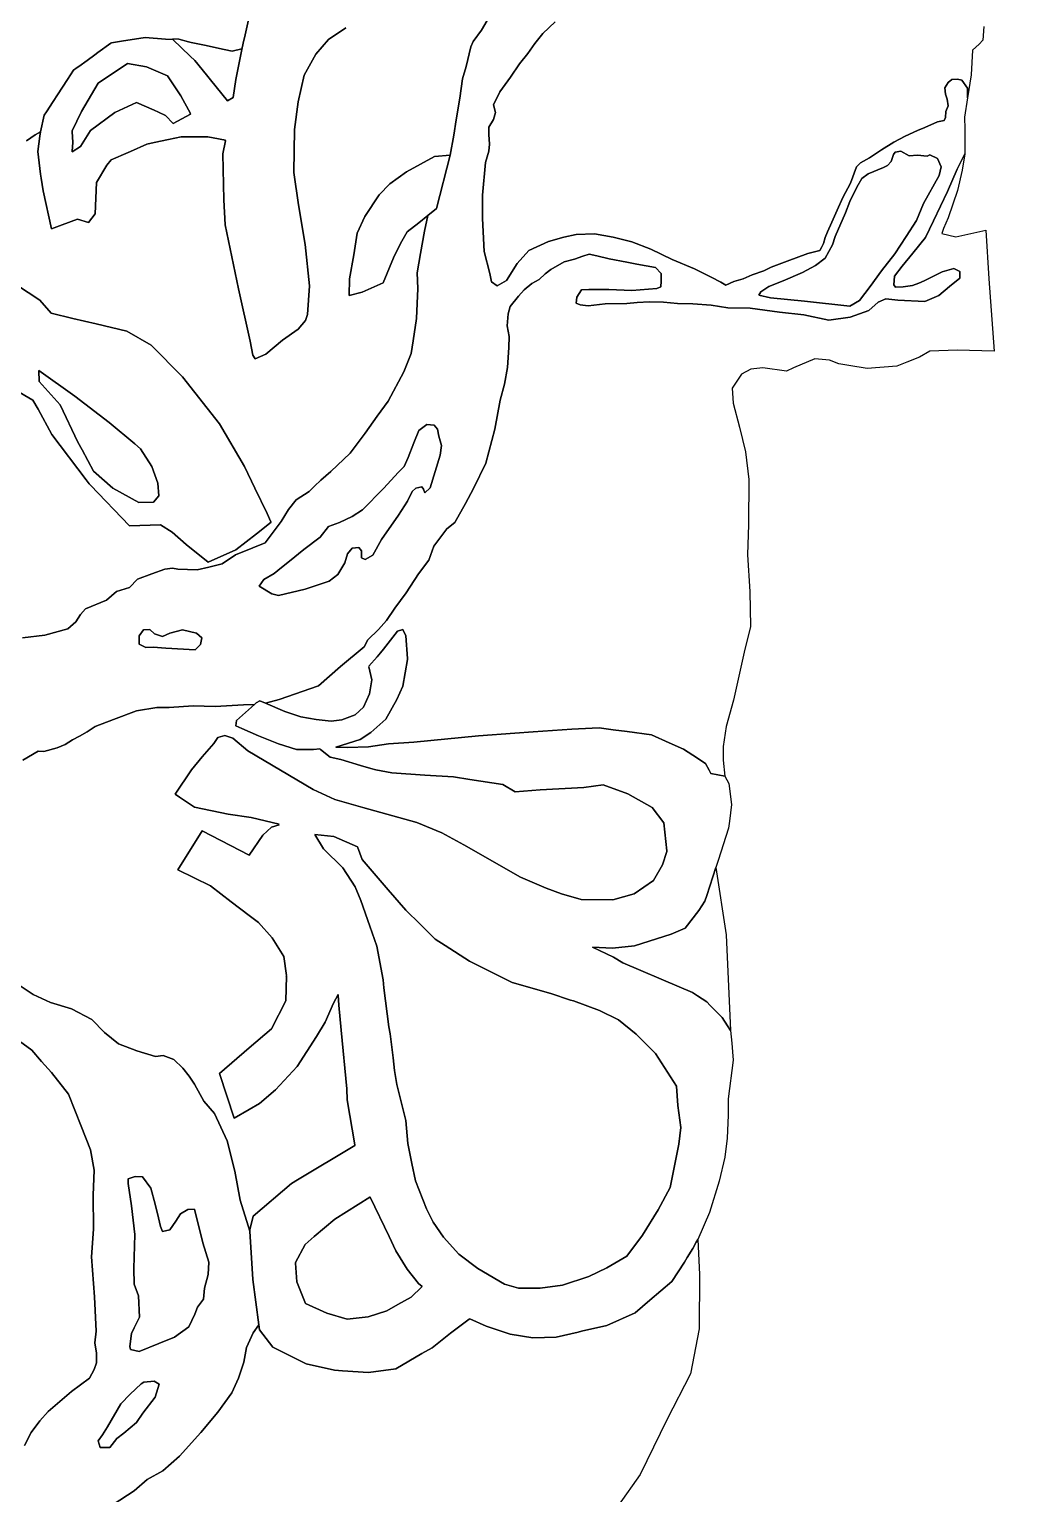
# Model space of a CAD drawing. Header units: inches. Extents: x 288635 to 1232953, y 676945 to 1655780.
# Drawn here: x 517780 to 535530, y 1330054 to 1356307 of the extents above; entities that cross this region are included whole.
import ezdxf

# ---------------------------------------------------------------- set-up
doc = ezdxf.new("R2010")
doc.units = ezdxf.units.IN
doc.header["$MEASUREMENT"] = 0
doc.layers.add('Images', color=7, linetype='Continuous')
picture_1 = doc.add_image_def('image5.jpg', size_in_pixel=(2644, 3704))
picture_2 = doc.add_image_def('image6.jpg', size_in_pixel=(2592, 3907))

msp = doc.modelspace()

# ---------------------------------------------------------------- linework, layer by layer
at = {"color": 1}
for points in [[(521717.6353, 1356532.9324), (521647.4192, 1356206.4272), (521615.4532, 1356057.7853), (521590.6351, 1355942.3812), (521587.7007, 1355941.6854), (521590.6351, 1355955.8621), (521417.2728, 1355914.7567), (521271.3673, 1355945.7063), (520918.5127, 1356020.5543), (520679.4421, 1356071.2662), (520631.4587, 1356081.4445), (520460.4873, 1356127.8814), (520350.5393, 1356135.8771), (520365.9237, 1356121.2774), (520350.5393, 1356122.3962), (520217.8837, 1356132.0432), (519857.0816, 1356158.2816), (519433.2053, 1356094.2726), (519251.1082, 1356066.7744), (519238.7482, 1356057.7853), (519007.5572, 1355889.6464), (518952.3178, 1355849.4723), (518816.4132, 1355750.6326), (518668.355, 1355642.9539), (518636.5963, 1355619.8566), (518574.0858, 1355574.3945), (518464.5325, 1355406.8251), (518464.2628, 1355406.4912), (518285.906, 1355133.8099), (518285.8779, 1355133.7668), (518208.1429, 1355014.9215), (518085.8843, 1354827.7201), (518046.6085, 1354767.5813), (517981.9076, 1354467.0067), (517887.8205, 1354412.7387), (517728.6605, 1354309.9623)], [(523455.0883, 1356332.8767), (523140.1277, 1356124.5963), (522916.6072, 1355860.4358), (522703.2468, 1355484.515), (522596.5666, 1355006.9941), (522535.6065, 1354509.1531), (522520.3664, 1353736.9915), (522601.6466, 1353162.9504), (522723.5668, 1352446.6689), (522799.767, 1351710.0675), (522764.2069, 1351191.9064), (522728.6468, 1351085.2262), (522596.5666, 1350932.8259), (522317.166, 1350734.7055), (522017.4454, 1350485.785), (521829.485, 1350399.4248), (521788.845, 1350465.465), (521739.934, 1350718.7564), (521531.4235, 1351657.0538), (521289.1814, 1352802.602), (521267.2709, 1353251.1605), (521249.411, 1354072.7144), (521295.5509, 1354307.6084), (521292.9933, 1354308.0686), (521295.5509, 1354321.0893), (521073.4253, 1354361.06), (520977.3602, 1354378.3466), (520621.0981, 1354378.3466), (520501.1093, 1354378.3466), (520271.6165, 1354330.0323), (520017.9938, 1354276.6381), (519883.5397, 1354244.9408), (519596.2325, 1354116.4086), (519554.2461, 1354098.0395), (519249.4454, 1353964.6893), (519168.3693, 1353870.5395), (518985.0438, 1353560.7825), (518961.2312, 1352997.2189), (518842.1685, 1352846.4061), (518643.7306, 1352901.9687), (518640.8981, 1352900.9125), (518367.902, 1352799.1173), (518175.4171, 1352727.3433), (518027.2367, 1353411.7957), (517992.6287, 1353638.9886), (517981.7606, 1353710.335), (517930.2726, 1354117.0898), (517970.4145, 1354389.1206), (517981.9076, 1354467.0067), (518046.6085, 1354767.5813), (518085.8843, 1354827.7201), (518208.1429, 1355014.9215), (518285.8779, 1355133.7668), (518285.906, 1355133.8099), (518464.2628, 1355406.4912), (518464.5325, 1355406.8251), (518574.0858, 1355574.3945), (518636.5963, 1355619.8566), (518668.355, 1355642.9539), (518816.4132, 1355750.6326), (518952.3178, 1355849.4723), (519007.5572, 1355889.6464), (519238.7482, 1356057.7853), (519251.1082, 1356066.7744), (519433.2053, 1356094.2726), (519857.0816, 1356158.2816), (520217.8837, 1356132.0432), (520350.5393, 1356122.3962), (520665.2356, 1355823.751), (520747.1723, 1355745.9935), (520956.4849, 1355488.5955), (521028.8101, 1355399.6551), (521334.5485, 1355023.6795), (521433.5497, 1355084.3759), (521479.242, 1355404.2219), (521535.1487, 1355674.3169), (521590.6351, 1355942.3812), (521615.4532, 1356057.7853), (521647.4192, 1356206.4272), (521717.6353, 1356532.9324)], [(525984.0641, 1356461.8688), (525883.0636, 1356288.7604), (525734.8967, 1356085.56), (525690.4466, 1355992.4265), (525612.1298, 1355638.9425), (525542.2796, 1355416.692), (525497.8295, 1355069.558), (525430.0961, 1354682.2072), (525387.7626, 1354411.2733), (525320.4974, 1354050.2152), (525041.0968, 1354024.8151), (524538.1758, 1353750.4946), (524243.5352, 1353537.1342), (524050.4948, 1353339.0138), (523791.4143, 1352952.933), (523654.254, 1352653.2124), (523598.3739, 1352262.0516), (523517.0938, 1351835.3308), (523517.0938, 1351835.3308), (523512.0137, 1351535.6102), (523745.6942, 1351596.5703), (524121.615, 1351759.1306), (524309.5753, 1352211.2515), (524431.4956, 1352465.252), (524553.4158, 1352673.5324), (524758.6096, 1352838.8827), (524923.4197, 1352971.6908), (524864.9802, 1352690.2435), (524793.5426, 1352285.4302), (524730.0424, 1351941.4712), (524740.6258, 1351658.3664), (524716.8132, 1351123.907), (524661.2506, 1350724.3854), (524621.5631, 1350494.1974), (524493.9631, 1350168.7505), (524210.3292, 1349639.5827), (524015.5954, 1349368.6489), (523799.695, 1349068.0816), (523528.7611, 1348708.2476), (523185.8605, 1348382.2802), (523003.8268, 1348225.6466), (522893.7599, 1348115.5797), (522796.393, 1348018.2128), (522563.5592, 1347870.0459), (522423.8589, 1347700.7122), (522292.6253, 1347480.5784), (522008.9914, 1347099.5777), (521788.8577, 1347010.6775), (521475.5904, 1346883.6772), (521234.2899, 1346727.0436), (520997.2227, 1346663.5435), (520785.5557, 1346616.9767), (520439.9033, 1346627.3484), (520346.7698, 1346644.2818), (520207.0695, 1346627.3484), (519974.2357, 1346546.9149), (519720.2352, 1346449.548), (519576.3016, 1346297.1477), (519343.4678, 1346229.4143), (519161.4341, 1346072.7806), (518788.9, 1345920.3803), (518699.9998, 1345814.5468), (518611.0996, 1345683.3132), (518471.3994, 1345556.3129), (518060.7652, 1345446.246), (517658.5977, 1345395.4459)], [(517728.6605, 1354309.9623), (517887.8205, 1354412.7387), (517981.9076, 1354467.0067), (517970.4145, 1354389.1206), (517930.2726, 1354117.0898), (517981.7606, 1353710.335), (517992.6287, 1353638.9886), (518027.2367, 1353411.7957), (518175.4171, 1352727.3433), (518367.902, 1352799.1173), (518640.8981, 1352900.9125), (518643.7306, 1352901.9687), (518842.1685, 1352846.4061), (518961.2312, 1352997.2189), (518985.0438, 1353560.7825), (519168.3693, 1353870.5395), (519249.4454, 1353964.6893), (519554.2461, 1354098.0395), (519596.2325, 1354116.4086), (519883.5397, 1354244.9408), (520017.9938, 1354276.6381), (520271.6165, 1354330.0323), (520501.1093, 1354378.3466), (520621.0981, 1354378.3466), (520977.3602, 1354378.3466), (521073.4253, 1354361.06), (521295.5509, 1354321.0893), (521292.9933, 1354308.0686), (521295.5509, 1354307.6084), (521249.411, 1354072.7144), (521267.2709, 1353251.1605), (521289.1814, 1352802.602), (521531.4235, 1351657.0538), (521739.934, 1350718.7564), (521788.845, 1350465.465), (521829.485, 1350399.4248), (522017.4454, 1350485.785), (522317.166, 1350734.7055), (522596.5666, 1350932.8259), (522728.6468, 1351085.2262), (522764.2069, 1351191.9064), (522799.767, 1351710.0675), (522723.5668, 1352446.6689), (522601.6466, 1353162.9504), (522520.3664, 1353736.9915), (522535.6065, 1354509.1531), (522596.5666, 1355006.9941), (522703.2468, 1355484.515), (522916.6072, 1355860.4358), (523140.1277, 1356124.5963), (523455.0883, 1356332.8767)], [(534887.8276, 1356356.1954), (534866.6608, 1356112.7782), (534803.1607, 1356038.6947), (534686.7438, 1355932.8612), (534660.2854, 1355488.3603), (534592.4198, 1355076.6418), (534592.5999, 1355252.994), (534490.9997, 1355396.9276), (534416.9163, 1355413.861), (534313.1994, 1355409.6276), (534245.4659, 1355354.5942), (534186.1991, 1355255.1106), (534198.8991, 1355142.9271), (534230.6492, 1355054.0269), (534247.5826, 1354935.4933), (534205.2492, 1354836.0098), (534198.8991, 1354725.9429), (534177.7324, 1354670.9095), (534054.9655, 1354645.5094), (533832.7151, 1354546.0259), (533701.4815, 1354490.9925), (533477.1144, 1354393.6256), (533271.7973, 1354283.5587), (533055.8969, 1354148.0918), (532835.7631, 1353999.9248), (532674.8961, 1353911.0246), (532607.1626, 1353839.0578), (532497.0957, 1353551.1906), (532361.6288, 1353290.8401), (532260.0286, 1353064.3563), (532164.7784, 1352850.5725), (532084.3449, 1352679.1222), (532044.1282, 1352573.2886), (532016.6115, 1352465.3384), (531980.628, 1352395.4883), (531950.9947, 1352342.5715), (531735.0942, 1352287.538), (531362.5601, 1352147.8378), (531076.8096, 1352039.8875), (530945.576, 1351976.3874), (530733.9089, 1351906.5373), (530574.7, 1351832.9918), (530405.3663, 1351788.0125), (530265.1368, 1351719.2207), (530175.1783, 1351772.1375), (530000.553, 1351864.7419), (529701.5732, 1352012.9088), (529299.4057, 1352182.2425), (528918.405, 1352367.4512), (528579.7376, 1352494.4514), (528243.7161, 1352581.7641), (527910.3405, 1352642.6184), (527582.2565, 1352626.7434), (527362.6519, 1352579.1183), (527084.8388, 1352502.389), (526735.5881, 1352340.9928), (526521.2752, 1352105.5132), (526330.7748, 1351803.8876), (526164.087, 1351705.9915), (526060.8993, 1351782.7209), (526031.795, 1351930.8878), (525933.899, 1352325.1178), (525902.1489, 1352917.7856), (525904.7948, 1353333.1823), (525955.0657, 1353917.9126), (526013.2742, 1354121.6422), (526026.9973, 1354248.2897), (526014.2972, 1354421.8567), (526018.5306, 1354550.9736), (526098.9641, 1354690.6739), (526134.9475, 1354817.6741), (526098.9641, 1354953.1411), (526213.2643, 1355185.9749), (526401.648, 1355450.5587), (526562.515, 1355687.6259), (526714.9153, 1355873.8929), (526837.6822, 1356051.6933), (526981.6158, 1356229.4936), (527205.9829, 1356443.2774)], [(517123.9007, 1352001.8305), (517970.2544, 1351453.7818), (518168.6923, 1351215.6563), (518556.9834, 1351124.3198), (518976.5633, 1351025.6233), (519525.0034, 1350896.6155), (519963.8247, 1350644.3898), (520527.7566, 1350075.9809), (521186.2902, 1349231.3046), (521637.9104, 1348467.5998), (521823.9823, 1348079.038), (522040.7713, 1347626.3316), (522111.5849, 1347478.4561), (522116.2932, 1347468.6241), (521853.3793, 1347264.8658), (521481.2919, 1346976.4981), (520983.1164, 1346751.784), (520592.2902, 1347071.7483), (520338.2896, 1347293.9987), (520131.9142, 1347420.999), (519576.2881, 1347405.1239), (518875.3748, 1348135.2945), (518851.0388, 1348160.6463), (518798.0806, 1348230.7418), (518184.0648, 1349043.4532), (517936.1126, 1349495.0803), (517845.9097, 1349659.3784), (517528.1338, 1349843.3539)], [(517528.1338, 1349843.3539), (517845.9097, 1349659.3784), (517936.1126, 1349495.0803), (518184.0648, 1349043.4532), (518798.0806, 1348230.7418), (518851.0388, 1348160.6463), (518875.3748, 1348135.2945), (519576.2881, 1347405.1239), (520131.9142, 1347420.999), (520338.2896, 1347293.9987), (520592.2902, 1347071.7483), (520983.1164, 1346751.784), (521481.2919, 1346976.4981), (521853.3793, 1347264.8658), (522116.2932, 1347468.6241), (522111.5849, 1347478.4561), (522040.7713, 1347626.3316), (521823.9823, 1348079.038), (521637.9104, 1348467.5998), (521186.2902, 1349231.3046), (520527.7566, 1350075.9809), (519963.8247, 1350644.3898), (519525.0034, 1350896.6155), (518976.5633, 1351025.6233), (518556.9834, 1351124.3198), (518168.6923, 1351215.6563), (517970.2544, 1351453.7818), (517123.9007, 1352001.8305)], [(517662.8311, 1343206.8082), (517937.9983, 1343367.6752), (518039.5985, 1343359.2085), (518280.899, 1343422.7086), (518420.5993, 1343486.2088), (518551.8329, 1343566.6423), (518678.8331, 1343634.3757), (518814.3, 1343714.8092), (518962.467, 1343807.9428), (519288.4343, 1343934.943), (519703.3018, 1344091.5767), (520063.1359, 1344146.6101), (520287.503, 1344150.8434), (520719.3039, 1344176.2435), (521113.0046, 1344167.7768), (521616.349, 1344198.6802), (521817.5882, 1344204.6966), (521817.5882, 1344204.6966), (521491.5526, 1343914.8872), (521479.1495, 1343819.8232), (521480.8192, 1343819.1401), (521590.9564, 1343774.084), (521885.7201, 1343641.9486), (522246.5514, 1343494.5667), (522566.7258, 1343398.0062), (522871.6537, 1343392.9241), (522987.4058, 1343407.3751), (523001.785, 1343395.6894), (523169.7616, 1343259.177), (523362.802, 1343218.5369), (523713.3227, 1343111.8567), (523898.3822, 1343057.0243), (523987.6432, 1343030.5766), (524274.7803, 1342976.958), (524871.565, 1342934.0564), (525384.646, 1342903.5763), (525674.2066, 1342857.8562), (526268.5678, 1342766.416), (526487.0082, 1342639.4158), (526934.0491, 1342674.9758), (527716.3707, 1342715.6159), (528062.3182, 1342759.3859), (528508.8454, 1342598.7413), (528945.7331, 1342354.9352), (529154.0136, 1342080.6147), (529204.8137, 1341577.6936), (529203.7794, 1341574.4527), (529204.8137, 1341564.2127), (529128.6135, 1341325.4523), (528966.0532, 1341046.0517), (528620.6125, 1340807.2912), (528238.4721, 1340699.9563), (527668.6513, 1340704.2194), (527320.1299, 1340807.2912), (527045.8093, 1340908.8914), (526583.5284, 1341107.0118), (525568.9361, 1341686.3442), (525171.2856, 1341904.5734), (524724.2447, 1342087.4538), (523759.0428, 1342356.6943), (523256.1218, 1342498.9346), (522870.041, 1342676.735), (521696.5586, 1343372.6964), (521427.3181, 1343596.2168), (521285.0778, 1343647.0169), (521160.3134, 1343608.1342), (521084.2938, 1343504.3649), (520879.4549, 1343261.8258), (520685.6366, 1343032.3357), (520392.1486, 1342594.5909), (520472.4268, 1342540.6899), (520741.5167, 1342360.0152), (521340.9579, 1342238.095), (521757.5188, 1342177.1348), (522259.3839, 1342056.5627), (522233.1704, 1342049.3795), (522259.3839, 1342043.0818), (522123.5674, 1342005.8647), (521965.7992, 1341858.8533), (521721.9587, 1341503.2526), (521721.9547, 1341503.2547), (520875.2903, 1341940.3452), (520443.505, 1341239.4761), (521027.6906, 1340950.5241), (521395.9914, 1340664.7735), (521721.9547, 1340419.2427), (521884.9424, 1340296.4727), (522132.5929, 1340017.0722), (522342.1433, 1339686.8715), (522386.5934, 1339343.9708), (522386.4177, 1339331.8455), (522386.5934, 1339330.4899), (522380.2433, 1338892.3391), (522119.8928, 1338390.6881), (521721.9547, 1338046.8912), (521189.8874, 1337587.214), (521453.1415, 1336784.9157), (521721.9547, 1336943.932), (521903.9924, 1337051.6163), (522189.743, 1337292.9167), (522583.4438, 1337712.0176), (522926.3444, 1338251.7687), (523085.0948, 1338505.7692), (523231.145, 1338848.6699), (523313.6684, 1339002.2581), (523314.5129, 1338990.349), (523327.2419, 1338810.8472), (523367.882, 1338363.8063), (523471.4255, 1337313.0966), (523475.9316, 1337114.8302), (523614.813, 1336309.3182), (523616.9193, 1336297.1017), (522589.37, 1335680.279), (522481.8436, 1335615.7325), (521789.6922, 1335031.5313), (521733.1526, 1334786.5262), (521734.7532, 1334758.115), (521557.5055, 1335319.0341), (521464.372, 1335835.5018), (521328.9051, 1336381.6029), (521096.0713, 1336872.6705), (520909.8042, 1337088.571), (520740.4706, 1337393.3716), (520643.1037, 1337541.5386), (520528.8035, 1337685.4722), (520367.9365, 1337837.8725), (520177.4361, 1337909.8393), (520041.9692, 1337892.9059), (519707.5352, 1337994.5061), (519377.3345, 1338121.5064), (519127.5673, 1338320.4734), (518903.2002, 1338553.3072), (518534.8995, 1338743.8076), (518158.1321, 1338862.3412), (517849.0981, 1339006.2748), (517328.3971, 1339349.1755)], [(517535.8308, 1338214.6399), (517823.6981, 1338007.2062), (517997.2651, 1337804.0057), (518175.0654, 1337605.0387), (518479.866, 1337215.5712), (518708.4665, 1336644.0701), (518877.8002, 1336216.5026), (518941.3003, 1335852.4352), (518924.3669, 1335407.9343), (518928.6003, 1334798.3331), (518894.7335, 1334298.7987), (518949.767, 1333583.364), (518975.167, 1332965.2961), (518954.0003, 1332757.8623), (518983.6337, 1332571.5953), (518983.6337, 1332398.0283), (518941.3003, 1332279.4947), (518860.8668, 1332127.0944), (518534.8995, 1331885.7939), (518120.032, 1331530.1932), (517967.6317, 1331360.8595), (517810.998, 1331149.1924), (517692.4645, 1330916.3586)], [(519284.201, 1329858.0232), (519660.9684, 1330107.7904), (519893.8022, 1330306.7574), (520173.2028, 1330463.3911), (520473.77, 1330725.8583), (520854.7708, 1331153.4258), (521159.5714, 1331517.4932), (521409.3386, 1331860.3939), (521527.8721, 1332122.861), (521625.239, 1332414.9616), (521671.8058, 1332673.1955), (521794.5727, 1332935.6627), (521892.0766, 1333083.0132), (521903.9924, 1332993.9581), (522145.2929, 1332682.8075), (522584.7634, 1332460.2509), (522740.6339, 1332381.315), (523248.4262, 1332271.5217), (523394.6852, 1332254.3147), (523858.2361, 1332228.9147), (524347.1871, 1332292.4148), (524814.9933, 1332565.2292), (525002.7986, 1332670.1075), (525326.6492, 1332930.458), (525666.2391, 1333181.3644), (525677.6037, 1333189.7611), (525967.8651, 1333059.9073), (526400.6481, 1332916.2763), (526807.0489, 1332850.2362), (527223.6097, 1332860.3962), (527619.8505, 1332951.8364), (527677.3592, 1332965.0634), (528127.8515, 1333068.6766), (528640.9325, 1333297.2771), (528899.6523, 1333526.1674), (529296.2538, 1333861.1582), (529524.8543, 1334206.5989), (529572.4794, 1334285.9741), (529672.4598, 1334452.6081), (529734.5677, 1334563.5345), (529760.4878, 1334609.8285), (529794.0831, 1333982.1233), (529787.7331, 1333010.5714), (529787.7331, 1333010.5714), (529628.9828, 1332204.1197), (529203.5319, 1331378.6181), (528727.281, 1330400.7161), (528339.9302, 1329848.265)]]:
    msp.add_lwpolyline(points, dxfattribs=at)
at = {"color": 1, "ltscale": 3}
for points in [[(517658.5977, 1345395.4459), (518060.7652, 1345446.246), (518471.3994, 1345556.3129), (518611.0996, 1345683.3132), (518699.9998, 1345814.5468), (518788.9, 1345920.3803), (519161.4341, 1346072.7806), (519343.4678, 1346229.4143), (519576.3016, 1346297.1477), (519720.2352, 1346449.548), (519974.2357, 1346546.9149), (520207.0695, 1346627.3484), (520346.7698, 1346644.2818), (520439.9033, 1346627.3484), (520785.5557, 1346616.9767), (520997.2227, 1346663.5435), (521234.2899, 1346727.0436), (521475.5904, 1346883.6772), (521788.8577, 1347010.6775), (522008.9914, 1347099.5777), (522292.6253, 1347480.5784), (522423.8589, 1347700.7122), (522563.5592, 1347870.0459), (522796.393, 1348018.2128), (522893.7599, 1348115.5797), (523003.8268, 1348225.6466), (523185.8605, 1348382.2802), (523528.7611, 1348708.2476), (523799.695, 1349068.0816), (524015.5954, 1349368.6489), (524210.3292, 1349639.5827), (524493.9631, 1350168.7505), (524621.5631, 1350494.1974), (524661.2506, 1350724.3854), (524716.8132, 1351123.907), (524740.6258, 1351658.3664), (524730.0424, 1351941.4712), (524793.5426, 1352285.4302), (524864.9802, 1352690.2435), (524923.4197, 1352971.6908), (525076.6569, 1353095.1733), (525320.4974, 1354050.2152), (525387.7626, 1354411.2733), (525430.0961, 1354682.2072), (525497.8295, 1355069.558), (525542.2796, 1355416.692), (525612.1298, 1355638.9425), (525690.4466, 1355992.4265), (525734.8967, 1356085.56), (525883.0636, 1356288.7604), (525984.0641, 1356461.8688)], [(527205.9829, 1356443.2774), (526981.6158, 1356229.4936), (526837.6822, 1356051.6933), (526714.9153, 1355873.8929), (526562.515, 1355687.6259), (526401.648, 1355450.5587), (526213.2643, 1355185.9749), (526098.9641, 1354953.1411), (526134.9475, 1354817.6741), (526098.9641, 1354690.6739), (526018.5306, 1354550.9736), (526014.2972, 1354421.8567), (526026.9973, 1354248.2897), (526013.2742, 1354121.6422), (525955.0657, 1353917.9126), (525904.7948, 1353333.1823), (525902.1489, 1352917.7856), (525933.899, 1352325.1178), (526031.795, 1351930.8878), (526060.8993, 1351782.7209), (526164.087, 1351705.9915), (526330.7748, 1351803.8876), (526521.2752, 1352105.5132), (526735.5881, 1352340.9928), (527084.8388, 1352502.389), (527362.6519, 1352579.1183), (527582.2565, 1352626.7434), (527910.3405, 1352642.6184), (528243.7161, 1352581.7641), (528579.7376, 1352494.4514), (528918.405, 1352367.4512), (529299.4057, 1352182.2425), (529701.5732, 1352012.9088), (530000.553, 1351864.7419), (530175.1783, 1351772.1375), (530265.1368, 1351719.2207), (530405.3663, 1351788.0125), (530574.7, 1351832.9918), (530733.9089, 1351906.5373), (530945.576, 1351976.3874), (531076.8096, 1352039.8875), (531362.5601, 1352147.8378), (531735.0942, 1352287.538), (531950.9947, 1352342.5715), (531980.628, 1352395.4883), (532016.6115, 1352465.3384), (532044.1282, 1352573.2886), (532084.3449, 1352679.1222), (532164.7784, 1352850.5725), (532260.0286, 1353064.3563), (532361.6288, 1353290.8401), (532497.0957, 1353551.1906), (532607.1626, 1353839.0578), (532674.8961, 1353911.0246), (532835.7631, 1353999.9248), (533055.8969, 1354148.0918), (533271.7973, 1354283.5587), (533477.1144, 1354393.6256), (533701.4815, 1354490.9925), (533832.7151, 1354546.0259), (534054.9655, 1354645.5094), (534177.7324, 1354670.9095), (534198.8991, 1354725.9429), (534205.2492, 1354836.0098), (534247.5826, 1354935.4933), (534230.6492, 1355054.0269), (534198.8991, 1355142.9271), (534186.1991, 1355255.1106), (534245.4659, 1355354.5942), (534313.1994, 1355409.6276), (534416.9163, 1355413.861), (534490.9997, 1355396.9276), (534592.5999, 1355252.994), (534592.4198, 1355076.6418), (534543.8685, 1354731.6504), (534545.5921, 1354517.9287), (534549.1602, 1354075.4825), (534407.6029, 1353796.7244), (534234.8826, 1353400.4836), (533985.9621, 1352872.1625), (533843.7218, 1352572.4419), (533615.1213, 1352293.0414), (533422.0809, 1352059.3609), (533284.9207, 1351881.5606), (533274.7606, 1351724.0803), (533305.2407, 1351683.4402), (533442.401, 1351688.5202), (533610.0413, 1351713.9202), (533721.8015, 1351754.5603), (533818.3217, 1351800.2804), (534138.3624, 1351957.7607), (534351.7228, 1352018.7208), (534458.403, 1351962.8407), (534458.403, 1351846.0005), (534270.4426, 1351693.6002), (534082.4822, 1351536.1199), (533828.4817, 1351424.3597), (533345.8808, 1351449.7597), (533132.5204, 1351475.1598), (532995.3601, 1351414.1996), (532827.7197, 1351266.8793), (532492.4391, 1351144.9591), (532111.4383, 1351094.159), (531659.3174, 1351185.5992), (531222.4365, 1351236.3993), (530699.0544, 1351309.1157), (530302.1786, 1351314.4074), (530000.553, 1351362.0325), (529672.469, 1351385.8451), (529399.9476, 1351388.4909), (529145.9471, 1351412.3034), (528897.2383, 1351420.241), (528674.9878, 1351407.0118), (528489.7791, 1351391.1367), (528103.4867, 1351383.1992), (527793.9236, 1351351.4492), (527653.6941, 1351369.97), (527579.6106, 1351396.4284), (527592.8398, 1351507.5536), (527674.8608, 1351637.1997), (527809.7986, 1351645.1372), (528164.341, 1351642.4914), (528577.0918, 1351626.6164), (529024.2385, 1351658.3664), (529098.322, 1351692.7623), (529106.2595, 1351790.6584), (529106.2595, 1351930.8878), (529005.7177, 1352036.7214), (528667.0503, 1352097.5757), (528487.1333, 1352131.9716), (528172.2785, 1352192.8258), (527952.6739, 1352245.7426), (527815.0903, 1352274.8468), (527701.3192, 1352240.4509), (527550.5064, 1352184.8883), (527365.2977, 1352137.2632), (527124.5264, 1352002.3255), (527023.9845, 1351925.5961), (526920.7968, 1351819.7626), (526788.5049, 1351750.9708), (526648.2754, 1351637.1997), (526550.3794, 1351523.4287), (526399.5666, 1351338.22), (526359.879, 1351205.928), (526344.004, 1350988.9693), (526381.0457, 1350798.4689), (526375.7541, 1350605.3227), (526348.1668, 1350244.9506), (526297.3667, 1349944.3834), (526221.1665, 1349656.5161), (526123.7997, 1349140.0484), (525962.9327, 1348526.2139), (525742.7989, 1348073.2463), (525598.8653, 1347806.5457), (525404.1316, 1347467.8784), (525260.1979, 1347349.3448), (525031.5975, 1347040.3109), (524938.464, 1346790.5437), (524756.4303, 1346545.0099), (524532.0631, 1346206.3425), (524333.0961, 1345926.942), (524180.6958, 1345706.8082), (524036.7622, 1345545.9412), (523846.2618, 1345359.6742), (523782.7617, 1345236.9073), (523355.1941, 1344881.3066), (522961.4933, 1344534.1725), (522258.7586, 1344292.8721), (522015.4885, 1344223.6443), (521913.3717, 1344266.7201), (521848.7408, 1344232.3878), (521817.5882, 1344204.6966), (521616.349, 1344198.6802), (521113.0046, 1344167.7768), (520719.3039, 1344176.2435), (520287.503, 1344150.8434), (520063.1359, 1344146.6101), (519703.3018, 1344091.5767), (519288.4343, 1343934.943), (518962.467, 1343807.9428), (518814.3, 1343714.8092), (518678.8331, 1343634.3757), (518551.8329, 1343566.6423), (518420.5993, 1343486.2088), (518280.899, 1343422.7086), (518039.5985, 1343359.2085), (517937.9983, 1343367.6752), (517662.8311, 1343206.8082)], [(517328.3971, 1339349.1755), (517849.0981, 1339006.2748), (518158.1321, 1338862.3412), (518534.8995, 1338743.8076), (518903.2002, 1338553.3072), (519127.5673, 1338320.4734), (519377.3345, 1338121.5064), (519707.5352, 1337994.5061), (520041.9692, 1337892.9059), (520177.4361, 1337909.8393), (520367.9365, 1337837.8725), (520528.8035, 1337685.4722), (520643.1037, 1337541.5386), (520740.4706, 1337393.3716), (520909.8042, 1337088.571), (521096.0713, 1336872.6705), (521328.9051, 1336381.6029), (521464.372, 1335835.5018), (521557.5055, 1335319.0341), (521734.7532, 1334758.115), (521783.3422, 1333895.6599), (521892.0766, 1333083.0132), (521794.5727, 1332935.6627), (521671.8058, 1332673.1955), (521625.239, 1332414.9616), (521527.8721, 1332122.861), (521409.3386, 1331860.3939), (521159.5714, 1331517.4932), (520854.7708, 1331153.4258), (520473.77, 1330725.8583), (520173.2028, 1330463.3911), (519893.8022, 1330306.7574), (519660.9684, 1330107.7904), (519284.201, 1329858.0232)], [(517692.4645, 1330916.3586), (517810.998, 1331149.1924), (517967.6317, 1331360.8595), (518120.032, 1331530.1932), (518534.8995, 1331885.7939), (518860.8668, 1332127.0944), (518941.3003, 1332279.4947), (518983.6337, 1332398.0283), (518983.6337, 1332571.5953), (518954.0003, 1332757.8623), (518975.167, 1332965.2961), (518949.767, 1333583.364), (518894.7335, 1334298.7987), (518928.6003, 1334798.3331), (518924.3669, 1335407.9343), (518941.3003, 1335852.4352), (518877.8002, 1336216.5026), (518708.4665, 1336644.0701), (518479.866, 1337215.5712), (518175.0654, 1337605.0387), (517997.2651, 1337804.0057), (517823.6981, 1338007.2062), (517535.8308, 1338214.6399)]]:
    msp.add_lwpolyline(points, dxfattribs=at)
at = {"color": 1}
for points in [[(520460.4873, 1356127.8814), (520631.4587, 1356081.4445), (520679.4421, 1356071.2662), (520918.5127, 1356020.5543), (521271.3673, 1355945.7063), (521417.2728, 1355914.7567), (521590.6351, 1355955.8621), (521587.7007, 1355941.6854), (521590.6351, 1355942.3812), (521535.1487, 1355674.3169), (521479.242, 1355404.2219), (521433.5497, 1355084.3759), (521334.5485, 1355023.6795), (521028.8101, 1355399.6551), (520956.4849, 1355488.5955), (520747.1723, 1355745.9935), (520665.2356, 1355823.751), (520350.5393, 1356122.3962), (520365.9237, 1356121.2774), (520350.5393, 1356135.8771), (520460.4873, 1356127.8814)], [(519881.983, 1355632.4741), (519540.6699, 1355695.9743), (519016.7938, 1355338.786), (518715.1682, 1354830.785), (518548.4804, 1354489.4718), (518549.2008, 1354477.4659), (518548.4804, 1354475.9909), (518560.2121, 1354280.4624), (518550.3218, 1354125.2403), (518551.2169, 1354125.8072), (518550.3218, 1354111.7594), (518699.2932, 1354206.1154), (518873.9185, 1354491.866), (519310.4819, 1354817.3041), (519699.4202, 1354991.9295), (520020.062, 1354857.0076), (520094.1064, 1354822.2992), (520223.2962, 1354761.7415), (520358.234, 1354618.8662), (520667.7971, 1354785.5541), (520662.0767, 1354795.9548), (520667.7971, 1354799.035), (520493.1718, 1355116.5356), (520255.0463, 1355473.7238), (519881.983, 1355632.4741)], [(520493.1718, 1355116.5356), (520667.7971, 1354799.035), (520662.0767, 1354795.9548), (520667.7971, 1354785.5541), (520358.234, 1354618.8662), (520223.2962, 1354761.7415), (520094.1064, 1354822.2992), (520020.062, 1354857.0076), (519699.4202, 1354991.9295), (519310.4819, 1354817.3041), (518873.9185, 1354491.866), (518699.2932, 1354206.1154), (518550.3218, 1354111.7594), (518551.2169, 1354125.8072), (518550.3218, 1354125.2403), (518560.2121, 1354280.4624), (518548.4804, 1354475.9909), (518549.2008, 1354477.4659), (518548.4804, 1354489.4718), (518715.1682, 1354830.785), (519016.7938, 1355338.786), (519540.6699, 1355695.9743), (519881.983, 1355632.4741), (520255.0463, 1355473.7238), (520493.1718, 1355116.5356)], [(534136.4094, 1352646.7296), (534385.1182, 1352588.5212), (534924.8693, 1352704.9381), (534979.1972, 1351831.1058), (535072.3307, 1350535.7032), (534411.9294, 1350552.6365), (533920.3326, 1350534.4684), (533736.1822, 1350426.5182), (533507.5817, 1350337.618), (533329.7814, 1350267.7679), (532796.3803, 1350223.3178), (532466.1797, 1350280.4679), (532288.3793, 1350312.218), (532123.279, 1350375.7181), (531856.5784, 1350401.1182), (531475.5777, 1350236.0178), (531348.5774, 1350178.8677), (530929.4766, 1350236.0178), (530713.5761, 1350216.9678), (530542.1258, 1350121.7176), (530377.0255, 1349874.0671), (530396.0755, 1349607.3666), (530508.1682, 1349173.0433), (530618.2351, 1348732.7757), (530677.5018, 1348233.2414), (530669.0352, 1347428.9064), (530652.1018, 1346887.0387), (530694.4352, 1346226.6374), (530702.9019, 1345600.1028), (530592.835, 1345142.9019), (530403.393, 1344281.4168), (530271.101, 1343810.4575), (530212.8926, 1343450.6235), (530212.8926, 1343207.2063), (530247.1757, 1342918.7533), (529997.2952, 1342964.5364), (529964.6121, 1343023.4038), (529897.9627, 1343143.4498), (529673.5275, 1343292.4546), (529507.1683, 1343402.9021), (529249.2293, 1343518.1212), (528930.4931, 1343660.4978), (528494.0321, 1343717.1198), (528244.0387, 1343749.5514), (527990.6912, 1343782.4181), (527868.7886, 1343776.4716), (527503.4996, 1343758.6526), (526812.7858, 1343715.3578), (526479.7236, 1343689.8358), (525831.6869, 1343640.1778), (524673.4446, 1343528.4175), (524219.015, 1343499.7879), (523860.643, 1343442.0574), (523484.7222, 1343431.8974), (523276.3127, 1343437.5853), (523710.2055, 1343577.6463), (523903.3265, 1343699.6175), (524168.8159, 1343942.383), (524366.3723, 1344290.3269), (524472.5253, 1344533.0872), (524558.9216, 1345010.8076), (524558.2132, 1345020.3713), (524558.9216, 1345024.2885), (524528.4288, 1345435.9412), (524472.5253, 1345547.7481), (524381.0469, 1345517.2553), (524127.7335, 1345193.0092), (524076.119, 1345125.9311), (524013.3538, 1345055.5116), (523867.7516, 1344892.1531), (523870.0671, 1344881.2701), (523867.7516, 1344878.6722), (523917.3557, 1344645.533), (523877.9159, 1344394.1041), (523771.1911, 1344155.2439), (523618.7271, 1344018.0263), (523379.8669, 1343926.548), (523191.828, 1343901.1373), (522922.475, 1343931.6301), (522648.0399, 1343982.4514), (522358.3584, 1344079.0119), (522015.4885, 1344223.6443), (522258.7586, 1344292.8721), (522961.4933, 1344534.1725), (523355.1941, 1344881.3066), (523782.7617, 1345236.9073), (523846.2618, 1345359.6742), (524036.7622, 1345545.9412), (524180.6958, 1345706.8082), (524333.0961, 1345926.942), (524532.0631, 1346206.3425), (524756.4303, 1346545.0099), (524938.464, 1346790.5437), (525031.5975, 1347040.3109), (525260.1979, 1347349.3448), (525404.1316, 1347467.8784), (525598.8653, 1347806.5457), (525742.7989, 1348073.2463), (525962.9327, 1348526.2139), (526123.7997, 1349140.0484), (526221.1665, 1349656.5161), (526297.3667, 1349944.3834), (526348.1668, 1350244.9506), (526375.7541, 1350605.3227), (526381.0457, 1350798.4689), (526344.004, 1350988.9693), (526359.879, 1351205.928), (526399.5666, 1351338.22), (526550.3794, 1351523.4287), (526648.2754, 1351637.1997), (526788.5049, 1351750.9708), (526920.7968, 1351819.7626), (527023.9845, 1351925.5961), (527124.5264, 1352002.3255), (527365.2977, 1352137.2632), (527550.5064, 1352184.8883), (527701.3192, 1352240.4509), (527815.0903, 1352274.8468), (527952.6739, 1352245.7426), (528172.2785, 1352192.8258), (528487.1333, 1352131.9716), (528667.0503, 1352097.5757), (529005.7177, 1352036.7214), (529106.2595, 1351930.8878), (529106.2595, 1351790.6584), (529098.322, 1351692.7623), (529024.2385, 1351658.3664), (528577.0918, 1351626.6164), (528164.341, 1351642.4914), (527809.7986, 1351645.1372), (527674.8608, 1351637.1997), (527592.8398, 1351507.5536), (527579.6106, 1351396.4284), (527653.6941, 1351369.97), (527793.9236, 1351351.4492), (528103.4867, 1351383.1992), (528489.7791, 1351391.1367), (528674.9878, 1351407.0118), (528897.2383, 1351420.241), (529145.9471, 1351412.3034), (529399.9476, 1351388.4909), (529672.469, 1351385.8451), (530000.553, 1351362.0325), (530302.1786, 1351314.4074), (530699.0544, 1351309.1157), (531222.4365, 1351236.3993), (531659.3174, 1351185.5992), (532111.4383, 1351094.159), (532492.4391, 1351144.9591), (532827.7197, 1351266.8793), (532995.3601, 1351414.1996), (533132.5204, 1351475.1598), (533345.8808, 1351449.7597), (533828.4817, 1351424.3597), (534082.4822, 1351536.1199), (534270.4426, 1351693.6002), (534458.403, 1351846.0005), (534458.403, 1351962.8407), (534351.7228, 1352018.7208), (534138.3624, 1351957.7607), (533818.3217, 1351800.2804), (533721.8015, 1351754.5603), (533610.0413, 1351713.9202), (533442.401, 1351688.5202), (533305.2407, 1351683.4402), (533274.7606, 1351724.0803), (533284.9207, 1351881.5606), (533422.0809, 1352059.3609), (533615.1213, 1352293.0414), (533843.7218, 1352572.4419), (533985.9621, 1352872.1625), (534234.8826, 1353400.4836), (534407.6029, 1353796.7244), (534549.1602, 1354075.4825), (534501.5351, 1353784.4402), (534416.8683, 1353419.3145), (534332.2014, 1353170.6057), (534247.5346, 1352927.1885), (534162.8678, 1352736.6881), (534136.4094, 1352646.7296)], [(523745.6942, 1351596.5703), (523512.0137, 1351535.6102), (523517.0938, 1351835.3308), (523598.3739, 1352262.0516), (523654.254, 1352653.2124), (523791.4143, 1352952.933), (524050.4948, 1353339.0138), (524243.5352, 1353537.1342), (524538.1758, 1353750.4946), (525041.0968, 1354024.8151), (525320.4974, 1354050.2152), (525076.6569, 1353095.1733), (524923.4197, 1352971.6908), (524758.6096, 1352838.8827), (524553.4158, 1352673.5324), (524431.4956, 1352465.252), (524309.5753, 1352211.2515), (524121.615, 1351759.1306), (523745.6942, 1351596.5703)], [(531034.3428, 1351693.9918), (530892.1026, 1351602.5516), (530856.5425, 1351541.5915), (531064.8229, 1351495.8714), (531674.4241, 1351434.9113), (532487.2257, 1351343.4711), (532659.9461, 1351445.0713), (532852.9865, 1351693.9918), (533056.1869, 1351978.4724), (533289.8673, 1352283.273), (533493.0678, 1352593.1536), (533681.0281, 1352877.6342), (533808.0284, 1353182.4348), (534087.4289, 1353685.3558), (534122.989, 1353842.8361), (534056.9489, 1353990.1564), (533919.7886, 1354056.1965), (533874.0685, 1354030.7965), (533696.2682, 1354051.1165), (533548.9479, 1354035.8765), (533401.6276, 1354122.2367), (533300.0274, 1354106.9966), (533269.5473, 1354061.2765), (533223.8272, 1353934.2763), (533162.8671, 1353863.1561), (533086.6669, 1353827.5961), (532812.3464, 1353715.8358), (532700.5862, 1353634.5557), (532614.226, 1353477.0754), (532487.2257, 1353217.9949), (532405.3106, 1353015.4294), (532223.0652, 1352593.1536), (532172.2651, 1352440.7533), (532045.2649, 1352207.0728), (531872.5445, 1352074.9926), (531638.864, 1351947.9923), (531293.4234, 1351795.592), (531034.3428, 1351693.9918)], [(533401.6276, 1354122.2367), (533548.9479, 1354035.8765), (533696.2682, 1354051.1165), (533874.0685, 1354030.7965), (533919.7886, 1354056.1965), (534056.9489, 1353990.1564), (534122.989, 1353842.8361), (534087.4289, 1353685.3558), (533808.0284, 1353182.4348), (533681.0281, 1352877.6342), (533493.0678, 1352593.1536), (533289.8673, 1352283.273), (533056.1869, 1351978.4724), (532852.9865, 1351693.9918), (532659.9461, 1351445.0713), (532487.2257, 1351343.4711), (531674.4241, 1351434.9113), (531064.8229, 1351495.8714), (530856.5425, 1351541.5915), (530892.1026, 1351602.5516), (531034.3428, 1351693.9918), (531293.4234, 1351795.592), (531638.864, 1351947.9923), (531872.5445, 1352074.9926), (532045.2649, 1352207.0728), (532172.2651, 1352440.7533), (532223.0652, 1352593.1536), (532405.3106, 1353015.4294), (532487.2257, 1353217.9949), (532614.226, 1353477.0754), (532700.5862, 1353634.5557), (532812.3464, 1353715.8358), (533086.6669, 1353827.5961), (533162.8671, 1353863.1561), (533223.8272, 1353934.2763), (533269.5473, 1354061.2765), (533300.0274, 1354106.9966), (533401.6276, 1354122.2367)], [(517952.6347, 1350191.5654), (517958.9847, 1349994.715), (518333.6355, 1349575.6142), (518651.1361, 1348902.5128), (518725.6473, 1348765.3445), (518930.5367, 1348388.1618), (519279.7874, 1348083.3612), (519743.3383, 1347823.0107), (520003.6888, 1347829.3607), (520098.939, 1347943.6609), (520086.239, 1348172.2614), (519978.2888, 1348470.712), (519775.0884, 1348788.2126), (519668.8246, 1348876.5667), (519209.9372, 1349258.1135), (518593.986, 1349728.0145), (517952.6347, 1350191.5654)], [(520003.6888, 1347829.3607), (519743.3383, 1347823.0107), (519279.7874, 1348083.3612), (518930.5367, 1348388.1618), (518725.6473, 1348765.3445), (518651.1361, 1348902.5128), (518333.6355, 1349575.6142), (517958.9847, 1349994.715), (517952.6347, 1350191.5654), (518593.986, 1349728.0145), (519209.9372, 1349258.1135), (519668.8246, 1348876.5667), (519775.0884, 1348788.2126), (519978.2888, 1348470.712), (520086.239, 1348172.2614), (520098.939, 1347943.6609), (520003.6888, 1347829.3607)], [(522297.7837, 1346660.7601), (522170.7834, 1346549.6348), (521985.5747, 1346443.8013), (521900.9079, 1346322.0927), (522128.45, 1346184.5091), (522244.8669, 1346158.0507), (522721.1179, 1346269.176), (523155.0354, 1346412.0512), (523308.4941, 1346533.7598), (523434.2742, 1346745.0216), (523479.9444, 1346901.0022), (523564.6112, 1347002.6024), (523683.1448, 1347015.3024), (523733.9449, 1346956.0357), (523733.9449, 1346833.2687), (523797.445, 1346803.6354), (523937.1453, 1346879.8355), (524093.779, 1347163.4694), (524398.5796, 1347595.2703), (524555.2132, 1347849.2708), (524644.1134, 1348022.8378), (524707.6135, 1348082.1046), (524813.4471, 1348103.2713), (524847.3138, 1348060.9379), (524868.4805, 1347997.4377), (524965.8474, 1348086.3379), (525143.6477, 1348670.5391), (525164.8144, 1348844.1061), (525122.481, 1349013.4398), (525097.081, 1349136.2067), (525037.8142, 1349208.1735), (524906.5806, 1349220.8735), (524758.4136, 1349115.04), (524669.5134, 1348894.9062), (524572.1466, 1348628.2057), (524495.9464, 1348467.3387), (524398.5796, 1348364.6801), (524128.704, 1348073.6379), (523752.9949, 1347692.6371), (523567.7862, 1347570.9286), (523340.2441, 1347465.095), (523144.4521, 1347396.3032), (522990.9934, 1347200.5112), (522699.9512, 1346978.2607), (522440.659, 1346771.8853), (522297.7837, 1346660.7601)], [(525143.6477, 1348670.5391), (524965.8474, 1348086.3379), (524868.4805, 1347997.4377), (524847.3138, 1348060.9379), (524813.4471, 1348103.2713), (524707.6135, 1348082.1046), (524644.1134, 1348022.8378), (524555.2132, 1347849.2708), (524398.5796, 1347595.2703), (524093.779, 1347163.4694), (523937.1453, 1346879.8355), (523797.445, 1346803.6354), (523733.9449, 1346833.2687), (523733.9449, 1346956.0357), (523683.1448, 1347015.3024), (523564.6112, 1347002.6024), (523479.9444, 1346901.0022), (523434.2742, 1346745.0216), (523308.4941, 1346533.7598), (523155.0354, 1346412.0512), (522721.1179, 1346269.176), (522244.8669, 1346158.0507), (522128.45, 1346184.5091), (521900.9079, 1346322.0927), (521985.5747, 1346443.8013), (522170.7834, 1346549.6348), (522297.7837, 1346660.7601), (522440.659, 1346771.8853), (522699.9512, 1346978.2607), (522990.9934, 1347200.5112), (523144.4521, 1347396.3032), (523340.2441, 1347465.095), (523567.7862, 1347570.9286), (523752.9949, 1347692.6371), (524128.704, 1348073.6379), (524398.5796, 1348364.6801), (524495.9464, 1348467.3387), (524572.1466, 1348628.2057), (524669.5134, 1348894.9062), (524758.4136, 1349115.04), (524906.5806, 1349220.8735), (525037.8142, 1349208.1735), (525097.081, 1349136.2067), (525122.481, 1349013.4398), (525164.8144, 1348844.1061), (525143.6477, 1348670.5391)], [(519751.4286, 1345285.8059), (519869.9622, 1345222.3058), (520001.1958, 1345230.7725), (520225.5629, 1345209.6058), (520754.7306, 1345184.2057), (520847.8641, 1345277.3392), (520869.0308, 1345400.1062), (520775.8973, 1345480.5397), (520526.1302, 1345539.8064), (520297.5297, 1345480.5397), (520166.2961, 1345421.2729), (520026.5958, 1345467.8396), (519937.6956, 1345548.2731), (519827.6288, 1345539.8064), (519747.1953, 1345433.9729), (519751.4286, 1345285.8059)], [(520026.5958, 1345467.8396), (520166.2961, 1345421.2729), (520297.5297, 1345480.5397), (520526.1302, 1345539.8064), (520775.8973, 1345480.5397), (520869.0308, 1345400.1062), (520847.8641, 1345277.3392), (520754.7306, 1345184.2057), (520225.5629, 1345209.6058), (520001.1958, 1345230.7725), (519869.9622, 1345222.3058), (519751.4286, 1345285.8059), (519747.1953, 1345433.9729), (519827.6288, 1345539.8064), (519937.6956, 1345548.2731), (520026.5958, 1345467.8396)], [(524168.8159, 1343942.383), (523903.3265, 1343699.6175), (523710.2055, 1343577.6463), (523276.3127, 1343437.5853), (523484.7222, 1343431.8974), (523860.643, 1343442.0574), (524219.015, 1343499.7879), (524673.4446, 1343528.4175), (525831.6869, 1343640.1778), (526479.7236, 1343689.8358), (526812.7858, 1343715.3578), (527503.4996, 1343758.6526), (527868.7886, 1343776.4716), (527990.6912, 1343782.4181), (528244.0387, 1343749.5514), (528494.0321, 1343717.1198), (528930.4931, 1343660.4978), (529249.2293, 1343518.1212), (529507.1683, 1343402.9021), (529673.5275, 1343292.4546), (529897.9627, 1343143.4498), (529964.6121, 1343023.4038), (529997.2952, 1342964.5364), (530247.1757, 1342918.7533), (530317.3359, 1342783.4152), (530363.056, 1342412.5744), (530327.4885, 1342113.2029), (530312.1505, 1341984.1029), (530124.8191, 1341406.4981), (530083.5524, 1341279.2591), (529920.7839, 1340777.3897), (529888.7649, 1340678.6644), (529778.8548, 1340507.5706), (529535.0143, 1340192.61), (529286.0938, 1340085.9298), (528625.6925, 1339877.6494), (528229.4517, 1339831.9293), (527874.394, 1339852.5797), (528250.3515, 1339673.5166), (528415.4992, 1339572.5254), (529429.8604, 1339138.9445), (529668.6076, 1339036.8939), (529753.9228, 1338980.7655), (529920.5922, 1338871.1145), (529982.6038, 1338809.1029), (530199.1015, 1338592.6052), (530344.9874, 1338360.5141), (530368.9542, 1338128.835), (530384.7744, 1337975.906), (530392.0282, 1337826.237), (530307.0079, 1337134.4645), (530307.1759, 1336839.8033), (530286.8558, 1336428.3225), (530246.2157, 1336087.9618), (530144.6155, 1335656.1609), (529971.8952, 1335097.3598), (529760.4878, 1334609.8285), (529734.5677, 1334563.5345), (529672.4598, 1334452.6081), (529572.4794, 1334285.9741), (529524.8543, 1334206.5989), (529296.2538, 1333861.1582), (528899.6523, 1333526.1674), (528640.9325, 1333297.2771), (528127.8515, 1333068.6766), (527677.3592, 1332965.0634), (527619.8505, 1332951.8364), (527223.6097, 1332860.3962), (526807.0489, 1332850.2362), (526400.6481, 1332916.2763), (525967.8651, 1333059.9073), (525677.6037, 1333189.7611), (525666.2391, 1333181.3644), (525326.6492, 1332930.458), (525002.7986, 1332670.1075), (524814.9933, 1332565.2292), (524347.1871, 1332292.4148), (523858.2361, 1332228.9147), (523394.6852, 1332254.3147), (523248.4262, 1332271.5217), (522740.6339, 1332381.315), (522584.7634, 1332460.2509), (522145.2929, 1332682.8075), (521903.9924, 1332993.9581), (521892.0766, 1333083.0132), (521783.3422, 1333895.6599), (521734.7532, 1334758.115), (521733.1526, 1334786.5262), (521789.6922, 1335031.5313), (522481.8436, 1335615.7325), (522589.37, 1335680.279), (523616.9193, 1336297.1017), (523614.813, 1336309.3182), (523475.9316, 1337114.8302), (523471.4255, 1337313.0966), (523367.882, 1338363.8063), (523327.2419, 1338810.8472), (523314.5129, 1338990.349), (523313.6684, 1339002.2581), (523231.145, 1338848.6699), (523085.0948, 1338505.7692), (522926.3444, 1338251.7687), (522583.4438, 1337712.0176), (522189.743, 1337292.9167), (521903.9924, 1337051.6163), (521721.9547, 1336943.932), (521453.1415, 1336784.9157), (521189.8874, 1337587.214), (521721.9547, 1338046.8912), (522119.8928, 1338390.6881), (522380.2433, 1338892.3391), (522386.5934, 1339330.4899), (522386.4177, 1339331.8455), (522386.5934, 1339343.9708), (522342.1433, 1339686.8715), (522132.5929, 1340017.0722), (521884.9424, 1340296.4727), (521721.9547, 1340419.2427), (521395.9914, 1340664.7735), (521027.6906, 1340950.5241), (520443.505, 1341239.4761), (520875.2903, 1341940.3452), (521721.9547, 1341503.2547), (521721.9587, 1341503.2526), (521965.7992, 1341858.8533), (522123.5674, 1342005.8647), (522259.3839, 1342043.0818), (522233.1704, 1342049.3795), (522259.3839, 1342056.5627), (521757.5188, 1342177.1348), (521340.9579, 1342238.095), (520741.5167, 1342360.0152), (520472.4268, 1342540.6899), (520392.1486, 1342594.5909), (520685.6366, 1343032.3357), (520879.4549, 1343261.8258), (521084.2938, 1343504.3649), (521160.3134, 1343608.1342), (521285.0778, 1343647.0169), (521427.3181, 1343596.2168), (521696.5586, 1343372.6964), (522870.041, 1342676.735), (523256.1218, 1342498.9346), (523759.0428, 1342356.6943), (524724.2447, 1342087.4538), (525171.2856, 1341904.5734), (525568.9361, 1341686.3442), (526583.5284, 1341107.0118), (527045.8093, 1340908.8914), (527320.1299, 1340807.2912), (527668.6513, 1340704.2194), (528238.4721, 1340699.9563), (528620.6125, 1340807.2912), (528966.0532, 1341046.0517), (529128.6135, 1341325.4523), (529204.8137, 1341564.2127), (529203.7794, 1341574.4527), (529204.8137, 1341577.6936), (529154.0136, 1342080.6147), (528945.7331, 1342354.9352), (528508.8454, 1342598.7413), (528062.3182, 1342759.3859), (527716.3707, 1342715.6159), (526934.0491, 1342674.9758), (526487.0082, 1342639.4158), (526268.5678, 1342766.416), (525674.2066, 1342857.8562), (525384.646, 1342903.5763), (524871.565, 1342934.0564), (524274.7803, 1342976.958), (523987.6432, 1343030.5766), (523898.3822, 1343057.0243), (523713.3227, 1343111.8567), (523362.802, 1343218.5369), (523169.7616, 1343259.177), (523001.785, 1343395.6894), (522987.4058, 1343407.3751), (522871.6537, 1343392.9241), (522566.7258, 1343398.0062), (522246.5514, 1343494.5667), (521885.7201, 1343641.9486), (521590.9564, 1343774.084), (521480.8192, 1343819.1401), (521479.1495, 1343819.8232), (521491.5526, 1343914.8872), (521817.5882, 1344204.6966), (521848.7408, 1344232.3878), (521913.3717, 1344266.7201), (522015.4885, 1344223.6443), (522358.3584, 1344079.0119), (522648.0399, 1343982.4514), (522922.475, 1343931.6301), (523191.828, 1343901.1373), (523379.8669, 1343926.548), (523618.7271, 1344018.0263), (523771.1911, 1344155.2439), (523877.9159, 1344394.1041), (523917.3557, 1344645.533), (523867.7516, 1344878.6722), (523870.0671, 1344881.2701), (523867.7516, 1344892.1531), (524013.3538, 1345055.5116), (524076.119, 1345125.9311), (524127.7335, 1345193.0092), (524381.0469, 1345517.2553), (524472.5253, 1345547.7481), (524528.4288, 1345435.9412), (524558.9216, 1345024.2885), (524558.2132, 1345020.3713), (524558.9216, 1345010.8076), (524472.5253, 1344533.0872), (524366.3723, 1344290.3269), (524168.8159, 1343942.383)], [(523235.8017, 1341833.4533), (522895.441, 1341874.0934), (523052.9214, 1341615.0128), (523398.3621, 1341274.6522), (523621.8825, 1340934.2915), (523718.7676, 1340691.497), (523880.963, 1340228.1701), (524007.9633, 1339867.4894), (524119.7235, 1339268.0482), (524131.3833, 1339120.8438), (524222.613, 1338425.4117), (524246.7237, 1338297.7662), (524290.2557, 1337961.3833), (524302.6039, 1337865.9653), (524328.0039, 1337642.4449), (524368.644, 1337388.4444), (524525.563, 1336743.5469), (524566.7644, 1336331.8023), (524637.8845, 1335976.2016), (524698.8447, 1335661.2409), (524896.965, 1335163.3999), (525018.8853, 1334924.6395), (525201.7657, 1334655.3989), (525476.0862, 1334345.5183), (525821.5269, 1334091.5178), (526299.0479, 1333812.1172), (526547.9683, 1333740.9971), (526934.0491, 1333735.9171), (527335.3699, 1333791.7972), (527807.8109, 1333949.2775), (528127.8515, 1334101.6778), (528488.5322, 1334309.9582), (528767.9328, 1334690.959), (529052.4134, 1335143.0799), (529265.7738, 1335544.4007), (529423.2541, 1336321.6423), (529457.3937, 1336620.364), (529402.9341, 1337012.5236), (529377.534, 1337357.9643), (529001.6133, 1337947.2455), (528656.1726, 1338292.6862), (528341.2119, 1338546.6867), (528000.8513, 1338714.327), (527535.432, 1338892.7139), (527477.073, 1338899.8738), (527127.1889, 1339019.834), (526432.5944, 1339215.9356), (525670.0093, 1339600.5437), (525234.2856, 1339881.6558), (525053.3101, 1339998.4142), (524783.8709, 1340264.4427), (524529.4473, 1340515.6458), (524211.1509, 1340880.3604), (523746.9687, 1341424.1167), (523660.7635, 1341649.5767), (523235.8017, 1341833.4533)], [(527335.3699, 1333791.7972), (526934.0491, 1333735.9171), (526547.9683, 1333740.9971), (526299.0479, 1333812.1172), (525821.5269, 1334091.5178), (525476.0862, 1334345.5183), (525201.7657, 1334655.3989), (525018.8853, 1334924.6395), (524896.965, 1335163.3999), (524698.8447, 1335661.2409), (524637.8845, 1335976.2016), (524566.7644, 1336331.8023), (524525.563, 1336743.5469), (524368.644, 1337388.4444), (524328.0039, 1337642.4449), (524302.6039, 1337865.9653), (524290.2557, 1337961.3833), (524246.7237, 1338297.7662), (524222.613, 1338425.4117), (524131.3833, 1339120.8438), (524119.7235, 1339268.0482), (524007.9633, 1339867.4894), (523880.963, 1340228.1701), (523718.7676, 1340691.497), (523621.8825, 1340934.2915), (523398.3621, 1341274.6522), (523052.9214, 1341615.0128), (522895.441, 1341874.0934), (523235.8017, 1341833.4533), (523660.7635, 1341649.5767), (523746.9687, 1341424.1167), (524211.1509, 1340880.3604), (524529.4473, 1340515.6458), (524783.8709, 1340264.4427), (525053.3101, 1339998.4142), (525234.2856, 1339881.6558), (525670.0093, 1339600.5437), (526432.5944, 1339215.9356), (527127.1889, 1339019.834), (527477.073, 1338899.8738), (527535.432, 1338892.7139), (528000.8513, 1338714.327), (528341.2119, 1338546.6867), (528656.1726, 1338292.6862), (529001.6133, 1337947.2455), (529377.534, 1337357.9643), (529402.9341, 1337012.5236), (529457.3937, 1336620.364), (529423.2541, 1336321.6423), (529265.7738, 1335544.4007), (529052.4134, 1335143.0799), (528767.9328, 1334690.959), (528488.5322, 1334309.9582), (528127.8515, 1334101.6778), (527807.8109, 1333949.2775), (527335.3699, 1333791.7972)], [(530268.3022, 1340071.708), (530344.9874, 1338360.5141), (530199.1015, 1338592.6052), (529982.6038, 1338809.1029), (529920.5922, 1338871.1145), (529753.9228, 1338980.7655), (529668.6076, 1339036.8939), (529429.8604, 1339138.9445), (528415.4992, 1339572.5254), (528250.3515, 1339673.5166), (527874.394, 1339852.5797), (528229.4517, 1339831.9293), (528625.6925, 1339877.6494), (529286.0938, 1340085.9298), (529535.0143, 1340192.61), (529778.8548, 1340507.5706), (529888.7649, 1340678.6644), (529920.7839, 1340777.3897), (530083.5524, 1341279.2591), (530268.3022, 1340071.708)], [(519596.1355, 1332641.0609), (519748.5358, 1332605.5008), (520104.1365, 1332747.7411), (520383.5371, 1332859.5014), (520637.5376, 1333047.4617), (520744.2178, 1333270.9822), (520795.0179, 1333397.9824), (520901.6981, 1333540.2227), (520922.0182, 1333738.3431), (520982.9783, 1333982.1836), (520998.2183, 1334205.7041), (520891.5381, 1334551.1447), (520739.1378, 1335155.666), (520622.2976, 1335150.5859), (520490.2173, 1335074.3858), (520408.9371, 1334937.2255), (520297.1769, 1334784.8252), (520165.0967, 1334754.3451), (520129.5366, 1334845.7853), (520093.9765, 1334998.1856), (520033.0164, 1335242.0261), (519956.8162, 1335531.5867), (519809.4959, 1335734.7871), (519677.4157, 1335739.8671), (519550.4154, 1335699.227), (519550.4154, 1335617.9469), (519611.3755, 1335216.6261), (519672.3357, 1334703.545), (519652.0156, 1334093.9438), (519662.1756, 1333809.4633), (519738.3758, 1333601.1828), (519753.6158, 1333220.1821), (519662.1756, 1333027.1417), (519611.3755, 1332925.5415), (519580.8955, 1332691.861), (519596.1355, 1332641.0609)], [(520129.5366, 1334845.7853), (520165.0967, 1334754.3451), (520297.1769, 1334784.8252), (520408.9371, 1334937.2255), (520490.2173, 1335074.3858), (520622.2976, 1335150.5859), (520739.1378, 1335155.666), (520891.5381, 1334551.1447), (520998.2183, 1334205.7041), (520982.9783, 1333982.1836), (520922.0182, 1333738.3431), (520901.6981, 1333540.2227), (520795.0179, 1333397.9824), (520744.2178, 1333270.9822), (520637.5376, 1333047.4617), (520383.5371, 1332859.5014), (520104.1365, 1332747.7411), (519748.5358, 1332605.5008), (519596.1355, 1332641.0609), (519580.8955, 1332691.861), (519611.3755, 1332925.5415), (519662.1756, 1333027.1417), (519753.6158, 1333220.1821), (519738.3758, 1333601.1828), (519662.1756, 1333809.4633), (519652.0156, 1334093.9438), (519672.3357, 1334703.545), (519611.3755, 1335216.6261), (519550.4154, 1335617.9469), (519550.4154, 1335699.227), (519677.4157, 1335739.8671), (519809.4959, 1335734.7871), (519956.8162, 1335531.5867), (520033.0164, 1335242.0261), (520093.9765, 1334998.1856), (520129.5366, 1334845.7853)], [(524227.1388, 1334663.1117), (523888.316, 1335371.1893), (523884.5691, 1335368.8405), (523256.5451, 1334975.1621), (522887.3587, 1334663.1117), (522723.144, 1334524.3112), (522551.6937, 1334200.4606), (522552.5557, 1334188.6079), (522577.0937, 1333851.2099), (522729.494, 1333463.8591), (523110.4948, 1333292.4087), (523478.7955, 1333184.4585), (523853.4463, 1333222.5586), (524189.997, 1333330.5088), (524386.8474, 1333444.809), (524621.7978, 1333578.1593), (524812.4756, 1333763.2332), (524820.272, 1333770.8005), (524754.7248, 1333820.5181), (524551.5244, 1334079.5986), (524348.3432, 1334409.8167), (524227.1388, 1334663.1117)], [(523853.4463, 1333222.5586), (523478.7955, 1333184.4585), (523110.4948, 1333292.4087), (522729.494, 1333463.8591), (522577.0937, 1333851.2099), (522552.5557, 1334188.6079), (522551.6937, 1334200.4606), (522723.144, 1334524.3112), (522887.3587, 1334663.1117), (523256.5451, 1334975.1621), (523884.5691, 1335368.8405), (523888.316, 1335371.1893), (524227.1388, 1334663.1117), (524348.3432, 1334409.8167), (524551.5244, 1334079.5986), (524754.7248, 1333820.5181), (524820.272, 1333770.8005), (524812.4756, 1333763.2332), (524621.7978, 1333578.1593), (524386.8474, 1333444.809), (524189.997, 1333330.5088), (523853.4463, 1333222.5586)], [(519011.9343, 1331001.911), (519047.4944, 1330885.0707), (519225.2948, 1330885.0707), (519347.215, 1331042.5511), (519474.2153, 1331139.0713), (519702.8157, 1331332.1116), (519814.576, 1331499.752), (520033.0164, 1331784.2325), (520109.2165, 1332017.913), (520017.7764, 1332073.7931), (519834.896, 1332053.4731), (519784.0959, 1332022.993), (519585.9755, 1331840.1127), (519418.3352, 1331662.3123), (519179.5747, 1331250.8315), (519093.2145, 1331108.5912), (519011.9343, 1331001.911)], [(519225.2948, 1330885.0707), (519047.4944, 1330885.0707), (519011.9343, 1331001.911), (519093.2145, 1331108.5912), (519179.5747, 1331250.8315), (519418.3352, 1331662.3123), (519585.9755, 1331840.1127), (519784.0959, 1332022.993), (519834.896, 1332053.4731), (520017.7764, 1332073.7931), (520109.2165, 1332017.913), (520033.0164, 1331784.2325), (519814.576, 1331499.752), (519702.8157, 1331332.1116), (519474.2153, 1331139.0713), (519347.215, 1331042.5511), (519225.2948, 1330885.0707)]]:
    msp.add_lwpolyline(points, close=True, dxfattribs=at)

# ---------------------------------------------------------------- pictures from other files: only their frames are drawn
at = {"layer": 'Images'}
image = msp.add_image(picture_1, insert=(488564.8439, 1327527.3731), size_in_units=(43695.7232, 61213.6758), rotation=-22.17094651, dxfattribs=at)
image.dxf.flags = 7
image = msp.add_image(picture_2, insert=(463037.5219, 1275868.6976), size_in_units=(43026.9717, 64855.8558), rotation=-30.719241845, dxfattribs=at)
image.dxf.flags = 7

doc.saveas('drawing.dxf')
